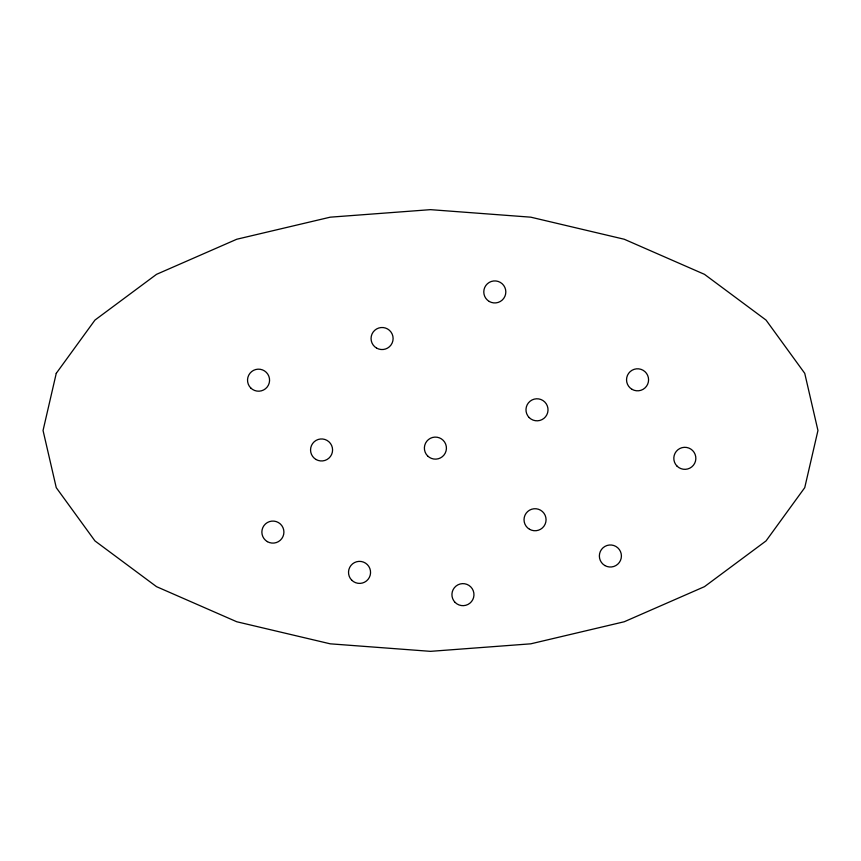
<?xml version="1.0" encoding="UTF-8"?>
<svg xmlns="http://www.w3.org/2000/svg" width="861" height="861" viewBox="0 0 861 861"><rect width="100%" height="100%" fill="white"/><g stroke="black" fill="none" stroke-linecap="round" stroke-linejoin="round"><path stroke-width="1.29" d="M56.256 373.34L43.05 430.5L56.256 487.66L94.958 540.923L156.53 586.664L236.775 621.76L330.226 643.824L430.5 651.346L530.774 643.824L624.225 621.76L704.47 586.664L766.042 540.923L804.744 487.66L817.95 430.5L804.744 373.34L766.042 320.077L704.47 274.336L624.225 239.24L530.774 217.176L430.5 209.654L330.226 217.176L236.775 239.24L156.53 274.336L94.958 320.077L56.256 373.34M250.755 387.977A11.032 11.032 0 0 0 269.202 383.037A11.032 11.032 0 0 0 255.695 369.53A11.032 11.032 0 0 0 250.755 387.977M376.569 348.081A11.032 11.032 0 0 0 393.111 338.534A11.032 11.032 0 0 0 376.569 328.977A11.032 11.032 0 0 0 376.569 348.081M316.052 459.505A11.032 11.032 0 0 0 332.583 449.959A11.032 11.032 0 0 0 316.052 440.412A11.032 11.032 0 0 0 316.052 459.505M351.74 580.185A11.032 11.032 0 0 0 370.187 575.245A11.032 11.032 0 0 0 356.68 561.738A11.032 11.032 0 0 0 351.74 580.185M489.285 301.479A11.032 11.032 0 0 0 505.827 291.933A11.032 11.032 0 0 0 489.285 282.386A11.032 11.032 0 0 0 489.285 301.479M427.605 455.921A11.032 11.032 0 0 0 446.052 450.981A11.032 11.032 0 0 0 432.545 437.474A11.032 11.032 0 0 0 427.605 455.921M455.146 602.442A11.032 11.032 0 0 0 473.593 597.502A11.032 11.032 0 0 0 460.097 583.995A11.032 11.032 0 0 0 455.146 602.442M529.203 417.596A11.032 11.032 0 0 0 547.65 412.656A11.032 11.032 0 0 0 534.154 399.149A11.032 11.032 0 0 0 529.203 417.596M529.526 529.278A11.032 11.032 0 0 0 546.068 519.732A11.032 11.032 0 0 0 529.526 510.186A11.032 11.032 0 0 0 529.526 529.278M632.049 389.355A11.032 11.032 0 0 0 648.581 379.809A11.032 11.032 0 0 0 632.049 370.252A11.032 11.032 0 0 0 632.049 389.355M677.037 466.124A11.032 11.032 0 0 0 695.484 461.173A11.032 11.032 0 0 0 681.987 447.677A11.032 11.032 0 0 0 677.037 466.124M604.874 565.548A11.032 11.032 0 0 0 621.416 555.991A11.032 11.032 0 0 0 604.874 546.444A11.032 11.032 0 0 0 604.874 565.548M267.373 541.644A11.032 11.032 0 0 0 283.915 532.098A11.032 11.032 0 0 0 267.373 522.541A11.032 11.032 0 0 0 267.373 541.644"/></g></svg>
